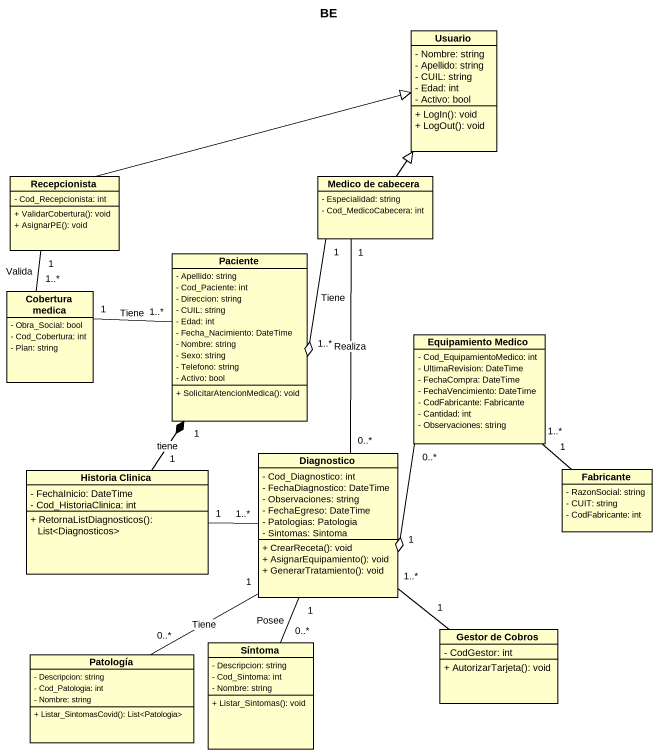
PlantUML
@startuml
title BE
hide circle
hide empty members
skinparam classAttributeIconSize 0
class Usuario {
  - Nombre: string
  - Apellido: string
  - CUIL: string
  - Edad: int
  - Activo: bool
  + LogIn(): void
  + LogOut(): void
}
class Recepcionista {
  - Cod_Recepcionista: int
  + ValidarCobertura(): void
  + AsignarPE(): void
}
class "Medico de cabecera" as Medico_de_cabecera {
  - Especialidad: string
  - Cod_MedicoCabecera: int
}
class Paciente {
  - Apellido: string
  - Cod_Paciente: int
  - Direccion: string
  - CUIL: string
  - Edad: int
  - Fecha_Nacimiento: DateTime
  - Nombre: string
  - Sexo: string
  - Telefono: string
  - Activo: bool
  + SolicitarAtencionMedica(): void
}
class "Cobertura medica" as Cobertura_medica {
  - Obra_Social: bool
  - Cod_Cobertura: int
  - Plan: string
}
class "Equipamiento Medico" as Equipamiento_Medico {
  - Cod_EquipamientoMedico: int
  - UltimaRevision: DateTime
  - FechaCompra: DateTime
  - FechaVencimiento: DateTime
  - CodFabricante: Fabricante
  - Cantidad: int
  - Observaciones: string
}
class "Historia Clinica" as Historia_Clinica {
  - FechaInicio: DateTime
  - Cod_HistoriaClinica: int
  + RetornaListDiagnosticos(): List<Diagnosticos>
}
class Diagnostico {
  - Cod_Diagnostico: int
  - FechaDiagnostico: DateTime
  - Observaciones: string
  - FechaEgreso: DateTime
  - Patologias: Patologia
  - Sintomas: Sintoma
  + CrearReceta(): void
  + AsignarEquipamiento(): void
  + GenerarTratamiento(): void
}
class Fabricante {
  - RazonSocial: string
  - CUIT: string
  - CodFabricante: int
}
class "Gestor de Cobros" as Gestor_de_Cobros {
  - CodGestor: int
  + AutorizarTarjeta(): void
}
class Patología {
  - Descripcion: string
  - Cod_Patologia: int
  - Nombre: string
  + Listar_SintomasCovid(): List<Patologia>
}
class Síntoma {
  - Descripcion: string
  - Cod_Sintoma: int
  - Nombre: string
  + Listar_Sintomas(): void
}
Recepcionista -right-|> Usuario
Recepcionista "1" -- "1..*" Cobertura_medica : Valida
Medico_de_cabecera -up-|> Usuario
Medico_de_cabecera "1" --o "1..*" Paciente : Tiene
Medico_de_cabecera "1" -- "0..*" Diagnostico : Realiza
Paciente "1..*" -left- "1" Cobertura_medica : Tiene
Equipamiento_Medico "0..*" --o "1" Diagnostico
Historia_Clinica "1" -up-* "1" Paciente : tiene
Historia_Clinica "1" -right- "1..*" Diagnostico
Diagnostico "1..*" -- "1" Gestor_de_Cobros
Fabricante "1" -up- "1..*" Equipamiento_Medico
Patología "0..*" -up- "1" Diagnostico : Tiene
Síntoma "0..*" -up- "1" Diagnostico : Posee
@enduml
